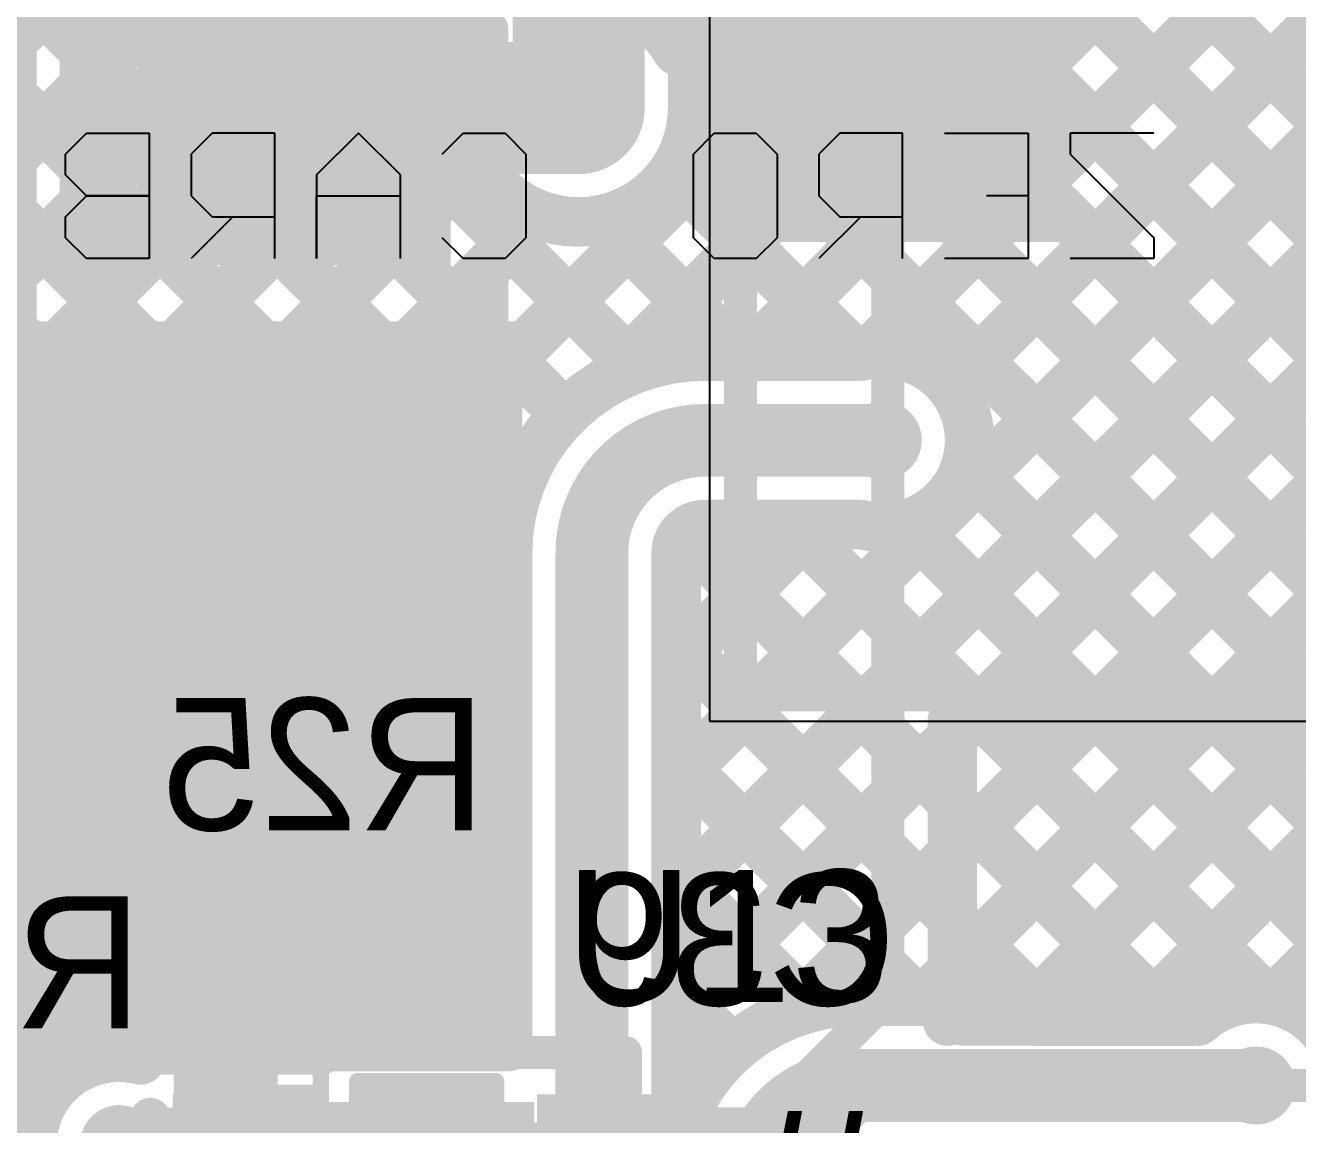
# Model space of a CAD drawing. Header units: millimetres. Extents: x 4.35 to 7.26, y 1.61 to 5.34.
# Drawn here: x 5.4746 to 5.8595, y 2.7739 to 3.1066 of the extents above; entities that cross this region are included whole.
import ezdxf

# ---------------------------------------------------------------- set-up
doc = ezdxf.new("R2010")
doc.units = ezdxf.units.MM
doc.header["$MEASUREMENT"] = 0
for name, color, linetype in [('BottomLayer', 5, 'Continuous'), ('BottomOverlay', 54, 'Continuous'), ('BottomPaste', 16, 'Continuous'), ('BottomSolder', 6, 'Continuous'), ('MultiLayer', 9, 'Continuous'), ('TopLayer', 1, 'Continuous'), ('TopOverlay', 2, 'Continuous'), ('TopPaste', 8, 'Continuous'), ('TopSolder', 216, 'Continuous'), ('ViaHoleLayer', 16, 'Continuous')]:
    doc.layers.add(name, color=color, linetype=linetype)

# ---------------------------------------------------------------- blocks, each defined once
blk = doc.blocks.new('DO_214AC_1')
at = {"layer": 'TopLayer'}
for points in [[(-0.04508, -0.04331), (-0.04508, 0.04331), (-0.13209, -0.04331), (-0.13209, 0.04331)], [(0.13209, -0.04331), (0.13209, 0.04331), (0.04508, -0.04331), (0.04508, 0.04331)]]:
    blk.add_solid(points, dxfattribs=at)
at = {"layer": 'TopOverlay', "const_width": 0.01}
for points in [[(-0.10307, 0.05976), (0.1126, 0.05976)], [(0.1126, 0.0589), (0.1126, 0.0485)], [(0.1126, -0.0485), (0.1126, -0.0589)], [(-0.10307, -0.05976), (0.1126, -0.05976)]]:
    blk.add_lwpolyline(points, dxfattribs=at)
at = {"layer": 'TopOverlay', "const_width": 0.005}
for points in [[(-0.10557, 0.05976, 1), (-0.10057, 0.05976, 1)], [(0.1101, 0.05976, 1), (0.1151, 0.05976, 1)], [(0.1101, 0.0589, 1), (0.1151, 0.0589, 1)], [(0.1101, 0.0485, 1), (0.1151, 0.0485, 1)], [(0.1101, -0.0485, 1), (0.1151, -0.0485, 1)], [(-0.10557, -0.05976, 1), (-0.10057, -0.05976, 1)], [(0.1101, -0.0589, 1), (0.1151, -0.0589, 1)], [(0.1101, -0.05976, 1), (0.1151, -0.05976, 1)]]:
    blk.add_lwpolyline(points, format="xyb", close=True, dxfattribs=at)
at = {"layer": 'TopOverlay'}
for points in [[(-0.17669, -0.06496), (-0.13512, -0.06496), (-0.17669, 0.06496), (-0.13512, 0.06496)], [(-0.13598, 0.04591), (-0.09354, 0.04591), (-0.13598, 0.06496), (-0.09354, 0.06496)], [(-0.13598, -0.06496), (-0.09354, -0.06496), (-0.13598, -0.04591), (-0.09354, -0.04591)]]:
    blk.add_solid(points, dxfattribs=at)
at = {"layer": 'TopPaste'}
for points in [[(-0.04508, -0.04331), (-0.04508, 0.04331), (-0.13209, -0.04331), (-0.13209, 0.04331)], [(0.13209, -0.04331), (0.13209, 0.04331), (0.04508, -0.04331), (0.04508, 0.04331)]]:
    blk.add_solid(points, dxfattribs=at)
at = {"layer": 'TopSolder'}
for points in [[(-0.04108, -0.04731), (-0.04108, 0.04731), (-0.13609, -0.04731), (-0.13609, 0.04731)], [(0.13609, -0.04731), (0.13609, 0.04731), (0.04108, -0.04731), (0.04108, 0.04731)]]:
    blk.add_solid(points, dxfattribs=at)
blk = doc.blocks.new('RES_0603_B_11')
at = {"layer": 'BottomLayer'}
for points in [[(-0.015, -0.0175), (-0.015, 0.0175), (-0.045, -0.0175), (-0.045, 0.0175)], [(0.045, -0.0175), (0.045, 0.0175), (0.015, -0.0175), (0.015, 0.0175)]]:
    blk.add_solid(points, dxfattribs=at)
at = {"layer": 'BottomOverlay', "const_width": 0.005}
for points in [[(0.049, 0.021), (-0.049, 0.021)], [(-0.049, -0.021), (-0.049, 0.021)], [(0.049, -0.021), (0.049, 0.021)], [(0.049, -0.021), (-0.049, -0.021)]]:
    blk.add_lwpolyline(points, dxfattribs=at)
at = {"layer": 'BottomOverlay', "const_width": 0.0025}
for points in [[(-0.05025, 0.021, 1), (-0.04775, 0.021, 1)], [(-0.05025, 0.021, 1), (-0.04775, 0.021, 1)], [(0.04775, 0.021, 1), (0.05025, 0.021, 1)], [(0.04775, 0.021, 1), (0.05025, 0.021, 1)], [(-0.05025, -0.021, 1), (-0.04775, -0.021, 1)], [(-0.05025, -0.021, 1), (-0.04775, -0.021, 1)], [(0.04775, -0.021, 1), (0.05025, -0.021, 1)], [(0.04775, -0.021, 1), (0.05025, -0.021, 1)]]:
    blk.add_lwpolyline(points, format="xyb", close=True, dxfattribs=at)
at = {"layer": 'BottomPaste'}
for points in [[(-0.015, -0.0175), (-0.015, 0.0175), (-0.045, -0.0175), (-0.045, 0.0175)], [(0.045, -0.0175), (0.045, 0.0175), (0.015, -0.0175), (0.015, 0.0175)]]:
    blk.add_solid(points, dxfattribs=at)
at = {"layer": 'BottomSolder'}
for points in [[(-0.011, -0.0215), (-0.011, 0.0215), (-0.049, -0.0215), (-0.049, 0.0215)], [(0.049, -0.0215), (0.049, 0.0215), (0.011, -0.0215), (0.011, 0.0215)]]:
    blk.add_solid(points, dxfattribs=at)
blk = doc.blocks.new('RES_0603_B_17')
at = {"layer": 'BottomLayer'}
for points in [[(-0.015, -0.0175), (-0.015, 0.0175), (-0.045, -0.0175), (-0.045, 0.0175)], [(0.045, -0.0175), (0.045, 0.0175), (0.015, -0.0175), (0.015, 0.0175)]]:
    blk.add_solid(points, dxfattribs=at)
at = {"layer": 'BottomOverlay', "const_width": 0.005}
for points in [[(-0.049, 0.021), (0.049, 0.021)], [(-0.049, 0.021), (-0.049, -0.021)], [(0.049, 0.021), (0.049, -0.021)], [(-0.049, -0.021), (0.049, -0.021)]]:
    blk.add_lwpolyline(points, dxfattribs=at)
at = {"layer": 'BottomOverlay', "const_width": 0.0025}
for points in [[(-0.05025, 0.021, 1), (-0.04775, 0.021, 1)], [(-0.05025, 0.021, 1), (-0.04775, 0.021, 1)], [(0.04775, 0.021, 1), (0.05025, 0.021, 1)], [(0.04775, 0.021, 1), (0.05025, 0.021, 1)], [(-0.05025, -0.021, 1), (-0.04775, -0.021, 1)], [(-0.05025, -0.021, 1), (-0.04775, -0.021, 1)], [(0.04775, -0.021, 1), (0.05025, -0.021, 1)], [(0.04775, -0.021, 1), (0.05025, -0.021, 1)]]:
    blk.add_lwpolyline(points, format="xyb", close=True, dxfattribs=at)
at = {"layer": 'BottomPaste'}
for points in [[(-0.015, -0.0175), (-0.015, 0.0175), (-0.045, -0.0175), (-0.045, 0.0175)], [(0.045, -0.0175), (0.045, 0.0175), (0.015, -0.0175), (0.015, 0.0175)]]:
    blk.add_solid(points, dxfattribs=at)
at = {"layer": 'BottomSolder'}
for points in [[(-0.011, -0.0215), (-0.011, 0.0215), (-0.049, -0.0215), (-0.049, 0.0215)], [(0.049, -0.0215), (0.049, 0.0215), (0.011, -0.0215), (0.011, 0.0215)]]:
    blk.add_solid(points, dxfattribs=at)
blk = doc.blocks.new('LT3652EDD_PBF_47')
at = {"layer": 'TopLayer'}
for points in [[(-0.0689, 0.04921), (-0.0689, 0.03937), (-0.04134, 0.04921), (-0.04134, 0.03937)], [(-0.03248, 0.04685), (-0.03248, -0.04685), (0.03248, 0.04685), (0.03248, -0.04685)], [(0.04134, 0.04921), (0.04134, 0.03937), (0.0689, 0.04921), (0.0689, 0.03937)], [(-0.0689, 0.0315), (-0.0689, 0.02165), (-0.04134, 0.0315), (-0.04134, 0.02165)], [(0.04134, 0.0315), (0.04134, 0.02165), (0.0689, 0.0315), (0.0689, 0.02165)], [(-0.0689, 0.01378), (-0.0689, 0.00394), (-0.04134, 0.01378), (-0.04134, 0.00394)], [(0.04134, 0.01378), (0.04134, 0.00394), (0.0689, 0.01378), (0.0689, 0.00394)], [(-0.0689, -0.00394), (-0.0689, -0.01378), (-0.04134, -0.00394), (-0.04134, -0.01378)], [(0.04134, -0.00394), (0.04134, -0.01378), (0.0689, -0.00394), (0.0689, -0.01378)], [(-0.0689, -0.02165), (-0.0689, -0.0315), (-0.04134, -0.02165), (-0.04134, -0.0315)], [(0.04134, -0.02165), (0.04134, -0.0315), (0.0689, -0.02165), (0.0689, -0.0315)], [(-0.0689, -0.03937), (-0.0689, -0.04921), (-0.04134, -0.03937), (-0.04134, -0.04921)], [(0.04134, -0.03937), (0.04134, -0.04921), (0.0689, -0.03937), (0.0689, -0.04921)]]:
    blk.add_solid(points, dxfattribs=at)
at = {"layer": 'TopOverlay', "const_width": 0.01}
for points in [[(-0.06409, 0.06583), (0.06409, 0.06583)], [(-0.06409, 0.05457), (-0.06409, 0.06583)], [(0.06409, 0.05457), (0.06409, 0.06583)], [(-0.06409, -0.06583), (-0.06409, -0.05457)], [(0.06409, -0.06583), (0.06409, -0.05457)], [(-0.06409, -0.06583), (0.06409, -0.06583)]]:
    blk.add_lwpolyline(points, dxfattribs=at)
at = {"layer": 'TopOverlay'}
for points, const_width in [([(-0.06659, 0.06583, 1), (-0.06159, 0.06583, 1)], 0.005), ([(-0.06659, 0.06583, 1), (-0.06159, 0.06583, 1)], 0.005), ([(0.06159, 0.06583, 1), (0.06659, 0.06583, 1)], 0.005), ([(0.06159, 0.06583, 1), (0.06659, 0.06583, 1)], 0.005), ([(-0.06659, 0.05457, 1), (-0.06159, 0.05457, 1)], 0.005), ([(0.06159, 0.05457, 1), (0.06659, 0.05457, 1)], 0.005), ([(-0.07846, 0.04591, 1), (-0.08091, 0.04591, 1)], 0.01), ([(-0.08341, 0.04591, 1), (-0.07841, 0.04591, 1)], 0.005), ([(-0.08096, 0.04591, 1), (-0.07596, 0.04591, 1)], 0.005), ([(-0.06659, -0.05457, 1), (-0.06159, -0.05457, 1)], 0.005), ([(0.06159, -0.05457, 1), (0.06659, -0.05457, 1)], 0.005), ([(-0.06659, -0.06583, 1), (-0.06159, -0.06583, 1)], 0.005), ([(-0.06659, -0.06583, 1), (-0.06159, -0.06583, 1)], 0.005), ([(0.06159, -0.06583, 1), (0.06659, -0.06583, 1)], 0.005), ([(0.06159, -0.06583, 1), (0.06659, -0.06583, 1)], 0.005)]:
    blk.add_lwpolyline(points, format="xyb", close=True, dxfattribs=dict(at, const_width=const_width))
at = {"layer": 'TopPaste'}
for points in [[(-0.0689, 0.04921), (-0.0689, 0.03937), (-0.04134, 0.04921), (-0.04134, 0.03937)], [(-0.03248, 0.04685), (-0.03248, -0.04685), (0.03248, 0.04685), (0.03248, -0.04685)], [(0.04134, 0.04921), (0.04134, 0.03937), (0.0689, 0.04921), (0.0689, 0.03937)], [(-0.0689, 0.0315), (-0.0689, 0.02165), (-0.04134, 0.0315), (-0.04134, 0.02165)], [(0.04134, 0.0315), (0.04134, 0.02165), (0.0689, 0.0315), (0.0689, 0.02165)], [(-0.0689, 0.01378), (-0.0689, 0.00394), (-0.04134, 0.01378), (-0.04134, 0.00394)], [(0.04134, 0.01378), (0.04134, 0.00394), (0.0689, 0.01378), (0.0689, 0.00394)], [(-0.0689, -0.00394), (-0.0689, -0.01378), (-0.04134, -0.00394), (-0.04134, -0.01378)], [(0.04134, -0.00394), (0.04134, -0.01378), (0.0689, -0.00394), (0.0689, -0.01378)], [(-0.0689, -0.02165), (-0.0689, -0.0315), (-0.04134, -0.02165), (-0.04134, -0.0315)], [(0.04134, -0.02165), (0.04134, -0.0315), (0.0689, -0.02165), (0.0689, -0.0315)], [(-0.0689, -0.03937), (-0.0689, -0.04921), (-0.04134, -0.03937), (-0.04134, -0.04921)], [(0.04134, -0.03937), (0.04134, -0.04921), (0.0689, -0.03937), (0.0689, -0.04921)]]:
    blk.add_solid(points, dxfattribs=at)
at = {"layer": 'TopSolder'}
for points in [[(-0.0729, 0.05321), (-0.0729, 0.03537), (-0.03734, 0.05321), (-0.03734, 0.03537)], [(-0.03648, 0.05085), (-0.03648, -0.05085), (0.03648, 0.05085), (0.03648, -0.05085)], [(0.03734, 0.05321), (0.03734, 0.03537), (0.0729, 0.05321), (0.0729, 0.03537)], [(-0.0729, 0.0355), (-0.0729, 0.01765), (-0.03734, 0.0355), (-0.03734, 0.01765)], [(0.03734, 0.0355), (0.03734, 0.01765), (0.0729, 0.0355), (0.0729, 0.01765)], [(-0.0729, 0.01778), (-0.0729, -0.00006), (-0.03734, 0.01778), (-0.03734, -0.00006)], [(0.03734, 0.01778), (0.03734, -0.00006), (0.0729, 0.01778), (0.0729, -0.00006)], [(-0.0729, 0.00006), (-0.0729, -0.01778), (-0.03734, 0.00006), (-0.03734, -0.01778)], [(0.03734, 0.00006), (0.03734, -0.01778), (0.0729, 0.00006), (0.0729, -0.01778)], [(-0.0729, -0.01765), (-0.0729, -0.0355), (-0.03734, -0.01765), (-0.03734, -0.0355)], [(0.03734, -0.01765), (0.03734, -0.0355), (0.0729, -0.01765), (0.0729, -0.0355)], [(-0.0729, -0.03537), (-0.0729, -0.05321), (-0.03734, -0.03537), (-0.03734, -0.05321)], [(0.03734, -0.03537), (0.03734, -0.05321), (0.0729, -0.03537), (0.0729, -0.05321)]]:
    blk.add_solid(points, dxfattribs=at)
blk = doc.blocks.new('CAP_0603_B_72')
at = {"layer": 'BottomLayer'}
for points in [[(-0.015, -0.0175), (-0.015, 0.0175), (-0.045, -0.0175), (-0.045, 0.0175)], [(0.045, -0.0175), (0.045, 0.0175), (0.015, -0.0175), (0.015, 0.0175)]]:
    blk.add_solid(points, dxfattribs=at)
at = {"layer": 'BottomOverlay', "const_width": 0.005}
for points in [[(-0.049, 0.021), (-0.018, 0.021)], [(-0.049, 0.021), (-0.049, -0.021)], [(0.018, 0.021), (0.049, 0.021)], [(0.049, 0.021), (0.049, -0.021)], [(-0.049, -0.021), (-0.018, -0.021)], [(0.018, -0.021), (0.049, -0.021)]]:
    blk.add_lwpolyline(points, dxfattribs=at)
at = {"layer": 'BottomOverlay', "const_width": 0.0025}
for points in [[(-0.05025, 0.021, 1), (-0.04775, 0.021, 1)], [(-0.05025, 0.021, 1), (-0.04775, 0.021, 1)], [(-0.01925, 0.021, 1), (-0.01675, 0.021, 1)], [(0.01675, 0.021, 1), (0.01925, 0.021, 1)], [(0.04775, 0.021, 1), (0.05025, 0.021, 1)], [(0.04775, 0.021, 1), (0.05025, 0.021, 1)], [(-0.05025, -0.021, 1), (-0.04775, -0.021, 1)], [(-0.05025, -0.021, 1), (-0.04775, -0.021, 1)], [(-0.01925, -0.021, 1), (-0.01675, -0.021, 1)], [(0.01675, -0.021, 1), (0.01925, -0.021, 1)], [(0.04775, -0.021, 1), (0.05025, -0.021, 1)], [(0.04775, -0.021, 1), (0.05025, -0.021, 1)]]:
    blk.add_lwpolyline(points, format="xyb", close=True, dxfattribs=at)
at = {"layer": 'BottomPaste'}
for points in [[(-0.015, -0.0175), (-0.015, 0.0175), (-0.045, -0.0175), (-0.045, 0.0175)], [(0.045, -0.0175), (0.045, 0.0175), (0.015, -0.0175), (0.015, 0.0175)]]:
    blk.add_solid(points, dxfattribs=at)
at = {"layer": 'BottomSolder'}
for points in [[(-0.01264, -0.01986), (-0.01264, 0.01986), (-0.04736, -0.01986), (-0.04736, 0.01986)], [(0.04736, -0.01986), (0.04736, 0.01986), (0.01264, -0.01986), (0.01264, 0.01986)]]:
    blk.add_solid(points, dxfattribs=at)
blk = doc.blocks.new('SLF10145T_100M2R5_PF_107')
at = {"layer": 'TopLayer'}
blk.add_solid([(0.11024, -0.06299), (0.20866, -0.06299), (0.11024, 0.06299), (0.20866, 0.06299)], dxfattribs=at)
at = {"layer": 'TopOverlay', "const_width": 0.01}
for points in [[(0.204, 0.204), (-0.166, 0.204)], [(0.204, 0.204), (0.204, 0.072)]]:
    blk.add_lwpolyline(points, dxfattribs=at)
at = {"layer": 'TopOverlay', "const_width": 0.005}
for points in [[(0.2015, 0.204, 1), (0.2065, 0.204, 1)], [(0.2015, 0.204, 1), (0.2065, 0.204, 1)], [(0.2015, 0.072, 1), (0.2065, 0.072, 1)]]:
    blk.add_lwpolyline(points, format="xyb", close=True, dxfattribs=at)
at = {"layer": 'TopPaste'}
blk.add_solid([(0.11024, -0.06299), (0.20866, -0.06299), (0.11024, 0.06299), (0.20866, 0.06299)], dxfattribs=at)
at = {"layer": 'TopSolder'}
blk.add_solid([(0.10624, -0.06699), (0.21266, -0.06699), (0.10624, 0.06699), (0.21266, 0.06699)], dxfattribs=at)

msp = doc.modelspace()

# ---------------------------------------------------------------- linework, layer by layer
at = {"layer": 'BottomLayer'}
for points, const_width in [([(5.1542, 3.4725), (5.63782, 2.98888)], 0.015), ([(5.18956, 3.4725), (5.65931, 3.00274)], 0.015), ([(5.22491, 3.4725), (5.6075, 3.08991)], 0.015), ([(5.1295, 3.46184), (5.62409, 2.96725)], 0.015), ([(5.1295, 3.42649), (5.6205, 2.93549)], 0.015), ([(5.6715, 2.87843), (6.20257, 3.4095)], 0.015), ([(5.75481, 2.9971), (6.16722, 3.4095)], 0.015), ([(5.3628, 2.7465), (6.0168, 3.4005)], 0.015), ([(5.64993, 2.99828), (6.05215, 3.4005)], 0.015), ([(5.6765, 3.09556), (5.98144, 3.4005)], 0.015), ([(5.69351, 3.0065), (6.08751, 3.4005)], 0.015), ([(5.72924, 3.00688), (6.1245, 3.40214)], 0.015), ([(5.1295, 3.39113), (5.6205, 2.90013)], 0.015), ([(5.1295, 3.35578), (5.6205, 2.86478)], 0.015), ([(5.642, 3.08158), (5.642, 3.335)], 0.04), ([(5.6075, 3.08158), (5.6075, 3.335)], 0.015), ([(5.6765, 3.08158), (5.6765, 3.335)], 0.015), ([(5.1295, 3.32042), (5.6205, 2.82942)], 0.015), ([(5.6765, 3.30376), (5.9245, 3.05576)], 0.015), ([(5.1295, 3.28507), (5.55807, 2.8565)], 0.015), ([(5.6765, 3.2684), (5.9245, 3.0204)], 0.015), ([(5.1295, 3.24971), (5.52271, 2.8565)], 0.015), ([(5.1295, 2.76069), (5.6075, 3.23869)], 0.015), ([(5.6765, 3.23305), (5.9245, 2.98505)], 0.015), ([(5.1295, 3.21436), (5.49474, 2.84911)], 0.015), ([(5.1295, 2.72534), (5.6075, 3.20334)], 0.015), ([(5.6765, 3.19769), (5.9245, 2.94969)], 0.015), ([(5.6765, 3.19769), (5.9245, 2.94969)], 0.015), ([(5.1295, 3.179), (5.48272, 2.82579)], 0.015), ([(5.18176, 2.74225), (5.6075, 3.16798)], 0.015), ([(5.6765, 3.16233), (5.9245, 2.91433)], 0.015), ([(5.1295, 3.14365), (5.4855, 2.78765)], 0.015), ([(5.22137, 2.7465), (5.6075, 3.13263)], 0.015), ([(5.6765, 3.12698), (5.9245, 2.87898)], 0.015), ([(5.1295, 3.10829), (5.478, 2.75979)], 0.015), ([(5.25673, 2.7465), (5.6075, 3.09727)], 0.015), ([(5.6715, 2.84307), (5.9245, 3.09607)], 0.015), ([(5.6765, 3.09162), (5.9245, 2.84362)], 0.015), ([(5.29208, 2.7465), (5.61134, 3.06576)], 0.015), ([(5.67055, 3.06222), (5.72627, 3.0065)], 0.015), ([(5.6715, 2.80772), (5.9245, 3.06072)], 0.015), ([(5.32744, 2.7465), (5.63013, 3.04919)], 0.015), ([(5.6495, 3.04791), (5.69091, 3.0065)], 0.015), ([(5.70679, 2.80765), (5.9245, 3.02536)], 0.015), ([(5.70679, 2.80765), (5.9245, 3.02536)], 0.015), ([(5.68014, 3.0065), (5.72752, 3.0065)], 0.015), ([(5.74573, 2.81124), (5.9245, 2.99001)], 0.015), ([(5.68014, 2.981), (5.734, 2.981)], 0.022), ([(5.50459, 2.85294), (5.62872, 2.97706)], 0.015), ([(5.75923, 2.97354), (5.92439, 2.80838)], 0.015), ([(5.6715, 2.91378), (5.71322, 2.9555)], 0.015), ([(5.67194, 2.94958), (5.67742, 2.95506)], 0.015), ([(5.67388, 2.95282), (5.81546, 2.81124)], 0.015), ([(5.68014, 2.9555), (5.72752, 2.9555)], 0.015), ([(5.70656, 2.9555), (5.8502, 2.81186)], 0.015), ([(5.7416, 2.95581), (5.91173, 2.78568)], 0.015), ([(5.78109, 2.81124), (5.9245, 2.95465)], 0.015), ([(5.646, 2.753), (5.646, 2.94686)], 0.022), ([(5.6205, 2.7975), (5.6205, 2.94686)], 0.015), ([(5.6715, 2.7825), (5.6715, 2.94686)], 0.015), ([(5.54351, 2.8565), (5.6205, 2.93349)], 0.015), ([(5.6715, 2.91984), (5.78011, 2.81124)], 0.015), ([(5.81644, 2.81124), (5.9245, 2.9193)], 0.015), ([(5.575, 2.85264), (5.6205, 2.89814)], 0.015), ([(5.6715, 2.88449), (5.74475, 2.81124)], 0.015), ([(5.85211, 2.81155), (5.9245, 2.88394)], 0.015), ([(5.575, 2.81728), (5.6205, 2.86278)], 0.015), ([(5.511, 2.85323), (5.511, 2.8565)], 0.015), ([(5.511, 2.8565), (5.575, 2.8565)], 0.015), ([(5.575, 2.7975), (5.575, 2.8565)], 0.015), ([(5.6715, 2.84913), (5.71147, 2.80917)], 0.015), ([(5.575, 2.83957), (5.61707, 2.7975)], 0.015), ([(5.39815, 2.7465), (5.48306, 2.83141)], 0.015), ([(5.509, 2.827), (5.543, 2.827)], 0.022), ([(5.59057, 2.7975), (5.6205, 2.82743)], 0.015), ([(5.6715, 2.81378), (5.6886, 2.79668)], 0.015), ([(5.72674, 2.81124), (5.84052, 2.81124)], 0.015), ([(5.43751, 2.7505), (5.49307, 2.80606)], 0.015), ([(5.575, 2.80421), (5.58171, 2.7975)], 0.015), ([(5.50779, 2.80072), (5.511, 2.7975)], 0.015), ([(5.511, 2.7975), (5.511, 2.80076)], 0.015), ([(5.511, 2.7975), (5.564, 2.7975)], 0.015), ([(5.511, 2.7965), (5.564, 2.7965)], 0.015), ([(5.564, 2.7975), (5.575, 2.7975)], 0.015), ([(5.564, 2.7975), (5.575, 2.7975)], 0.015), ([(5.575, 2.7975), (5.6205, 2.7975)], 0.015), ([(5.72674, 2.78574), (5.847, 2.78574)], 0.022), ([(5.6715, 2.7825), (5.6771, 2.7825)], 0.015), ([(5.505, 2.768), (5.596, 2.768)], 0.022)]:
    msp.add_lwpolyline(points, dxfattribs=dict(at, const_width=const_width))
for points, const_width in [([(5.60375, 3.09727, 1), (5.61125, 3.09727, 1)], 0.0075), ([(5.67275, 3.09556, 1), (5.68025, 3.09556, 1)], 0.0075), ([(5.632, 3.08158, 1), (5.652, 3.08158, 1)], 0.02), ([(5.67275, 3.09162, 1), (5.68025, 3.09162, 1)], 0.0075), ([(5.60375, 3.08991, 1), (5.61125, 3.08991, 1)], 0.0075), ([(5.63609, 3.08158, 1), (5.64791, 3.08158, 1)], 0.01181), ([(5.60375, 3.08158, 1), (5.61125, 3.08158, 1)], 0.0075), ([(5.60375, 3.08158, 1), (5.61125, 3.08158, 1)], 0.0075), ([(5.67275, 3.08158, 1), (5.68025, 3.08158, 1)], 0.0075), ([(5.67275, 3.08158, 1), (5.68025, 3.08158, 1)], 0.0075), ([(5.60759, 3.06576, 1), (5.61509, 3.06576, 1)], 0.0075), ([(5.6668, 3.06222, 1), (5.6743, 3.06222, 1)], 0.0075), ([(5.62638, 3.04919, 1), (5.63388, 3.04919, 1)], 0.0075), ([(5.64575, 3.04791, 1), (5.65325, 3.04791, 1)], 0.0075), ([(5.67639, 3.0065, 1), (5.68389, 3.0065, 1)], 0.0075), ([(5.67639, 3.0065, 1), (5.68389, 3.0065, 1)], 0.0075), ([(5.68716, 3.0065, 1), (5.69466, 3.0065, 1)], 0.0075), ([(5.68976, 3.0065, 1), (5.69726, 3.0065, 1)], 0.0075), ([(5.72252, 3.0065, 1), (5.73002, 3.0065, 1)], 0.0075), ([(5.72377, 3.0065, 1), (5.73127, 3.0065, 1)], 0.0075), ([(5.72377, 3.0065, 1), (5.73127, 3.0065, 1)], 0.0075), ([(5.72549, 3.00688, 1), (5.73299, 3.00688, 1)], 0.0075), ([(5.65556, 3.00274, 1), (5.66306, 3.00274, 1)], 0.0075), ([(5.64618, 2.99828, 1), (5.65368, 2.99828, 1)], 0.0075), ([(5.75106, 2.9971, 1), (5.75856, 2.9971, 1)], 0.0075), ([(5.63407, 2.98888, 1), (5.64157, 2.98888, 1)], 0.0075), ([(5.67464, 2.981, 1), (5.68564, 2.981, 1)], 0.011), ([(5.67464, 2.981, 1), (5.68564, 2.981, 1)], 0.011), ([(5.72809, 2.981, 1), (5.73991, 2.981, 1)], 0.01181), ([(5.7285, 2.981, 1), (5.7395, 2.981, 1)], 0.011), ([(5.75656, 2.981, 1), (5.76406, 2.981, 1)], 0.0075), ([(5.75656, 2.981, 1), (5.76406, 2.981, 1)], 0.0075), ([(5.62497, 2.97706, 1), (5.63247, 2.97706, 1)], 0.0075), ([(5.75548, 2.97354, 1), (5.76298, 2.97354, 1)], 0.0075), ([(5.62034, 2.96725, 1), (5.62784, 2.96725, 1)], 0.0075), ([(5.67013, 2.95282, 1), (5.67763, 2.95282, 1)], 0.0075), ([(5.67367, 2.95506, 1), (5.68117, 2.95506, 1)], 0.0075), ([(5.67639, 2.9555, 1), (5.68389, 2.9555, 1)], 0.0075), ([(5.67639, 2.9555, 1), (5.68389, 2.9555, 1)], 0.0075), ([(5.70281, 2.9555, 1), (5.71031, 2.9555, 1)], 0.0075), ([(5.70947, 2.9555, 1), (5.71697, 2.9555, 1)], 0.0075), ([(5.72377, 2.9555, 1), (5.73127, 2.9555, 1)], 0.0075), ([(5.72377, 2.9555, 1), (5.73127, 2.9555, 1)], 0.0075), ([(5.73785, 2.95581, 1), (5.74535, 2.95581, 1)], 0.0075), ([(5.6405, 2.94686, 1), (5.6515, 2.94686, 1)], 0.011), ([(5.6405, 2.94686, 1), (5.6515, 2.94686, 1)], 0.011), ([(5.66819, 2.94958, 1), (5.67569, 2.94958, 1)], 0.0075), ([(5.61675, 2.94686, 1), (5.62425, 2.94686, 1)], 0.0075), ([(5.61675, 2.94686, 1), (5.62425, 2.94686, 1)], 0.0075), ([(5.66775, 2.94686, 1), (5.67525, 2.94686, 1)], 0.0075), ([(5.66775, 2.94686, 1), (5.67525, 2.94686, 1)], 0.0075), ([(5.61675, 2.93549, 1), (5.62425, 2.93549, 1)], 0.0075), ([(5.61675, 2.93349, 1), (5.62425, 2.93349, 1)], 0.0075), ([(5.66775, 2.91984, 1), (5.67525, 2.91984, 1)], 0.0075), ([(5.66775, 2.91378, 1), (5.67525, 2.91378, 1)], 0.0075), ([(5.61675, 2.90013, 1), (5.62425, 2.90013, 1)], 0.0075), ([(5.61675, 2.89814, 1), (5.62425, 2.89814, 1)], 0.0075), ([(5.66775, 2.88449, 1), (5.67525, 2.88449, 1)], 0.0075), ([(5.66775, 2.87843, 1), (5.67525, 2.87843, 1)], 0.0075), ([(5.61675, 2.86478, 1), (5.62425, 2.86478, 1)], 0.0075), ([(5.61675, 2.86278, 1), (5.62425, 2.86278, 1)], 0.0075), ([(5.50725, 2.8565, 1), (5.51475, 2.8565, 1)], 0.0075), ([(5.50725, 2.8565, 1), (5.51475, 2.8565, 1)], 0.0075), ([(5.51896, 2.8565, 1), (5.52646, 2.8565, 1)], 0.0075), ([(5.53976, 2.8565, 1), (5.54726, 2.8565, 1)], 0.0075), ([(5.55432, 2.8565, 1), (5.56182, 2.8565, 1)], 0.0075), ([(5.57125, 2.8565, 1), (5.57875, 2.8565, 1)], 0.0075), ([(5.57125, 2.8565, 1), (5.57875, 2.8565, 1)], 0.0075), ([(5.50084, 2.85294, 1), (5.50834, 2.85294, 1)], 0.0075), ([(5.50725, 2.85323, 1), (5.51475, 2.85323, 1)], 0.0075), ([(5.50725, 2.85323, 1), (5.51475, 2.85323, 1)], 0.0075), ([(5.50725, 2.85323, 1), (5.51475, 2.85323, 1)], 0.0075), ([(5.51173, 2.8525, 1), (5.51923, 2.8525, 1)], 0.0075), ([(5.57125, 2.85264, 1), (5.57875, 2.85264, 1)], 0.0075), ([(5.49099, 2.84911, 1), (5.49849, 2.84911, 1)], 0.0075), ([(5.66775, 2.84913, 1), (5.67525, 2.84913, 1)], 0.0075), ([(5.66775, 2.84307, 1), (5.67525, 2.84307, 1)], 0.0075), ([(5.57125, 2.83957, 1), (5.57875, 2.83957, 1)], 0.0075), ([(5.47931, 2.83141, 1), (5.48681, 2.83141, 1)], 0.0075), ([(5.50309, 2.827, 1), (5.51491, 2.827, 1)], 0.01181), ([(5.5035, 2.827, 1), (5.5145, 2.827, 1)], 0.011), ([(5.5375, 2.827, 1), (5.5485, 2.827, 1)], 0.011), ([(5.61675, 2.82942, 1), (5.62425, 2.82942, 1)], 0.0075), ([(5.47897, 2.82579, 1), (5.48647, 2.82579, 1)], 0.0075), ([(5.61675, 2.82743, 1), (5.62425, 2.82743, 1)], 0.0075), ([(5.57125, 2.81728, 1), (5.57875, 2.81728, 1)], 0.0075), ([(5.66775, 2.81378, 1), (5.67525, 2.81378, 1)], 0.0075), ([(5.72299, 2.81124, 1), (5.73049, 2.81124, 1)], 0.0075), ([(5.72299, 2.81124, 1), (5.73049, 2.81124, 1)], 0.0075), ([(5.741, 2.81124, 1), (5.7485, 2.81124, 1)], 0.0075), ([(5.74198, 2.81124, 1), (5.74948, 2.81124, 1)], 0.0075), ([(5.77636, 2.81124, 1), (5.78386, 2.81124, 1)], 0.0075), ([(5.77734, 2.81124, 1), (5.78484, 2.81124, 1)], 0.0075), ([(5.81171, 2.81124, 1), (5.81921, 2.81124, 1)], 0.0075), ([(5.81269, 2.81124, 1), (5.82019, 2.81124, 1)], 0.0075), ([(5.83677, 2.81124, 1), (5.84427, 2.81124, 1)], 0.0075), ([(5.83677, 2.81124, 1), (5.84427, 2.81124, 1)], 0.0075), ([(5.84645, 2.81186, 1), (5.85395, 2.81186, 1)], 0.0075), ([(5.84836, 2.81155, 1), (5.85586, 2.81155, 1)], 0.0075), ([(5.48932, 2.80606, 1), (5.49682, 2.80606, 1)], 0.0075), ([(5.66775, 2.80772, 1), (5.67525, 2.80772, 1)], 0.0075), ([(5.70304, 2.80765, 1), (5.71054, 2.80765, 1)], 0.0075), ([(5.70304, 2.80765, 1), (5.71054, 2.80765, 1)], 0.0075), ([(5.70772, 2.80917, 1), (5.71522, 2.80917, 1)], 0.0075), ([(5.57125, 2.80421, 1), (5.57875, 2.80421, 1)], 0.0075), ([(5.50404, 2.80072, 1), (5.51154, 2.80072, 1)], 0.0075), ([(5.50725, 2.80076, 1), (5.51475, 2.80076, 1)], 0.0075), ([(5.50725, 2.80076, 1), (5.51475, 2.80076, 1)], 0.0075), ([(5.50725, 2.80076, 1), (5.51475, 2.80076, 1)], 0.0075), ([(5.51173, 2.8015, 1), (5.51923, 2.8015, 1)], 0.0075), ([(5.50725, 2.7975, 1), (5.51475, 2.7975, 1)], 0.0075), ([(5.50725, 2.7975, 1), (5.51475, 2.7975, 1)], 0.0075), ([(5.50725, 2.7975, 1), (5.51475, 2.7975, 1)], 0.0075), ([(5.50725, 2.7965, 1), (5.51475, 2.7965, 1)], 0.0075), ([(5.56025, 2.7975, 1), (5.56775, 2.7975, 1)], 0.0075), ([(5.56025, 2.7975, 1), (5.56775, 2.7975, 1)], 0.0075), ([(5.56025, 2.7975, 1), (5.56775, 2.7975, 1)], 0.0075), ([(5.56025, 2.7965, 1), (5.56775, 2.7965, 1)], 0.0075), ([(5.57125, 2.7975, 1), (5.57875, 2.7975, 1)], 0.0075), ([(5.57125, 2.7975, 1), (5.57875, 2.7975, 1)], 0.0075), ([(5.57125, 2.7975, 1), (5.57875, 2.7975, 1)], 0.0075), ([(5.57125, 2.7975, 1), (5.57875, 2.7975, 1)], 0.0075), ([(5.57796, 2.7975, 1), (5.58546, 2.7975, 1)], 0.0075), ([(5.58682, 2.7975, 1), (5.59432, 2.7975, 1)], 0.0075), ([(5.61332, 2.7975, 1), (5.62082, 2.7975, 1)], 0.0075), ([(5.61675, 2.7975, 1), (5.62425, 2.7975, 1)], 0.0075), ([(5.61675, 2.7975, 1), (5.62425, 2.7975, 1)], 0.0075), ([(5.68485, 2.79668, 1), (5.69235, 2.79668, 1)], 0.0075), ([(5.50573, 2.7935, 1), (5.51323, 2.7935, 1)], 0.0075), ([(5.48175, 2.78765, 1), (5.48925, 2.78765, 1)], 0.0075), ([(5.72124, 2.78574, 1), (5.73224, 2.78574, 1)], 0.011), ([(5.72124, 2.78574, 1), (5.73224, 2.78574, 1)], 0.011), ([(5.84109, 2.78574, 1), (5.85291, 2.78574, 1)], 0.01181), ([(5.8415, 2.78574, 1), (5.8525, 2.78574, 1)], 0.011), ([(5.66775, 2.7825, 1), (5.67525, 2.7825, 1)], 0.0075), ([(5.66775, 2.7825, 1), (5.67525, 2.7825, 1)], 0.0075), ([(5.67335, 2.7825, 1), (5.68085, 2.7825, 1)], 0.0075), ([(5.67335, 2.7825, 1), (5.68085, 2.7825, 1)], 0.0075), ([(5.49709, 2.768, 1), (5.50891, 2.768, 1)], 0.01181), ([(5.4995, 2.768, 1), (5.5105, 2.768, 1)], 0.011), ([(5.5905, 2.768, 1), (5.6015, 2.768, 1)], 0.011)]:
    msp.add_lwpolyline(points, format="xyb", close=True, dxfattribs=dict(at, const_width=const_width))
for points, const_width in [([(5.6765, 3.08158, -1), (5.6075, 3.08158)], 0.015), ([(5.6205, 2.94686, -0.414214), (5.68014, 3.0065)], 0.015), ([(5.72752, 3.0065, -0.489152), (5.76031, 2.981)], 0.015), ([(5.646, 2.94686, -0.414214), (5.68014, 2.981)], 0.022), ([(5.76031, 2.981, -0.489152), (5.72752, 2.9555)], 0.015), ([(5.6715, 2.94686, -0.414214), (5.68014, 2.9555)], 0.015), ([(5.511, 2.80076, -1.079136), (5.511, 2.85323)], 0.015), ([(5.511, 2.85323, -0.043238), (5.51548, 2.8525)], 0.015), ([(5.6771, 2.7825, -0.268596), (5.72674, 2.81124)], 0.015), ([(5.84052, 2.81124, -0.489152), (5.87331, 2.78574)], 0.015), ([(5.51548, 2.8015, -0.043238), (5.511, 2.80076)], 0.015), ([(5.50948, 2.7425, -1.286007), (5.50948, 2.7935)], 0.015), ([(5.695, 2.754, -0.414214), (5.72674, 2.78574)], 0.022)]:
    msp.add_lwpolyline(points, format="xyb", dxfattribs=dict(at, const_width=const_width))
at = {"layer": 'BottomOverlay'}
for p, q in [((5.48677, 3.06766), (5.4931, 3.07399)), ((5.4931, 3.07399), (5.5121, 3.07399)), ((5.5121, 3.07399), (5.5121, 3.036)), ((5.53109, 3.07399), (5.52476, 3.06766)), ((5.55009, 3.07399), (5.53109, 3.07399)), ((5.55009, 3.036), (5.55009, 3.07399)), ((5.57541, 3.07399), (5.56275, 3.06132)), ((5.58807, 3.06132), (5.57541, 3.07399)), ((5.60074, 3.06766), (5.60707, 3.07399)), ((5.60707, 3.07399), (5.61973, 3.07399)), ((5.61973, 3.07399), (5.62606, 3.06766)), ((5.67671, 3.06766), (5.68304, 3.07399)), ((5.68304, 3.07399), (5.69571, 3.07399)), ((5.69571, 3.07399), (5.70204, 3.06766)), ((5.72103, 3.07399), (5.7147, 3.06766)), ((5.74002, 3.07399), (5.72103, 3.07399)), ((5.74002, 3.036), (5.74002, 3.07399)), ((5.75269, 3.07399), (5.77801, 3.07399)), ((5.77801, 3.07399), (5.77801, 3.036)), ((5.816, 3.07399), (5.79068, 3.07399)), ((5.79068, 3.07399), (5.79068, 3.06766)), ((5.48677, 3.06132), (5.48677, 3.06766)), ((5.52476, 3.06766), (5.52476, 3.05499)), ((5.62606, 3.06766), (5.62606, 3.04233)), ((5.67671, 3.04233), (5.67671, 3.06766)), ((5.70204, 3.06766), (5.70204, 3.04233)), ((5.7147, 3.06766), (5.7147, 3.05499)), ((5.79068, 3.06766), (5.816, 3.04233)), ((5.4931, 3.05499), (5.48677, 3.06132)), ((5.56275, 3.06132), (5.56275, 3.036)), ((5.58807, 3.036), (5.58807, 3.06132)), ((5.48677, 3.04866), (5.4931, 3.05499)), ((5.4931, 3.05499), (5.5121, 3.05499)), ((5.5121, 3.05499), (5.4931, 3.05499)), ((5.52476, 3.05499), (5.53109, 3.04866)), ((5.56275, 3.036), (5.56275, 3.05499)), ((5.56275, 3.05499), (5.58807, 3.05499)), ((5.7147, 3.05499), (5.72103, 3.04866)), ((5.77801, 3.05499), (5.76535, 3.05499)), ((5.48677, 3.04233), (5.48677, 3.04866)), ((5.53742, 3.04866), (5.52476, 3.036)), ((5.53109, 3.04866), (5.55009, 3.04866)), ((5.72736, 3.04866), (5.7147, 3.036)), ((5.72103, 3.04866), (5.74002, 3.04866)), ((5.4931, 3.036), (5.48677, 3.04233)), ((5.60707, 3.036), (5.60074, 3.04233)), ((5.62606, 3.04233), (5.61973, 3.036)), ((5.68304, 3.036), (5.67671, 3.04233)), ((5.70204, 3.04233), (5.69571, 3.036)), ((5.816, 3.04233), (5.816, 3.036)), ((5.5121, 3.036), (5.4931, 3.036)), ((5.61973, 3.036), (5.60707, 3.036)), ((5.69571, 3.036), (5.68304, 3.036)), ((5.77801, 3.036), (5.75269, 3.036)), ((5.816, 3.036), (5.79068, 3.036))]:
    msp.add_line(p, q, dxfattribs=at)
at = {"layer": 'BottomOverlay', "const_width": 0.01}
for points in [[(5.594, 2.798), (5.594, 2.844)], [(5.645, 2.781), (5.645, 2.795)]]:
    msp.add_lwpolyline(points, dxfattribs=at)
at = {"layer": 'BottomOverlay', "const_width": 0.005}
for points in [[(5.5915, 2.844, 1), (5.5965, 2.844, 1)], [(5.5915, 2.798, 1), (5.5965, 2.798, 1)], [(5.6425, 2.795, 1), (5.6475, 2.795, 1)], [(5.6425, 2.781, 1), (5.6475, 2.781, 1)]]:
    msp.add_lwpolyline(points, format="xyb", close=True, dxfattribs=at)
at = {"layer": 'MultiLayer', "const_width": 0.01181}
for points in [[(5.63609, 3.08158, 1), (5.64791, 3.08158, 1)], [(5.72809, 2.981, 1), (5.73991, 2.981, 1)], [(5.50309, 2.827, 1), (5.51491, 2.827, 1)], [(5.84109, 2.78574, 1), (5.85291, 2.78574, 1)], [(5.49709, 2.768, 1), (5.50891, 2.768, 1)]]:
    msp.add_lwpolyline(points, format="xyb", close=True, dxfattribs=at)
at = {"layer": 'TopLayer'}
for p, q in [((5.68161, 3.31839), (5.68161, 2.896)), ((5.68161, 2.896), (6.13766, 2.896))]:
    msp.add_line(p, q, dxfattribs=at)
for points, const_width in [([(5.23373, 3.53439), (5.65431, 3.11381)], 0.015), ([(5.73555, 3.108), (5.73555, 3.39997)], 0.022), ([(5.67184, 3.0989), (5.67184, 3.18549)], 0.015), ([(5.4925, 3.0315), (5.4925, 3.1425)], 0.015), ([(5.49819, 3.0315), (5.49819, 3.13959)], 0.015), ([(5.65782, 3.11224), (5.67184, 3.12625)], 0.015), ([(5.73555, 2.81255), (5.73555, 3.108)], 0.01), ([(5.4925, 3.09884), (5.49819, 3.09315)], 0.015), ([(5.4925, 3.08834), (5.49819, 3.09403)], 0.015), ([(5.556, 3.08158), (5.642, 3.08158)], 0.04), ([(5.4925, 3.06349), (5.49819, 3.0578)], 0.015), ([(5.4925, 3.05298), (5.49819, 3.05867)], 0.015), ([(5.4925, 3.0315), (5.49819, 3.0315)], 0.015), ([(5.75505, 2.896), (5.9905, 2.896)], 0.015), ([(5.75505, 2.85591), (5.79514, 2.896)], 0.015), ([(5.75505, 2.85591), (5.79514, 2.896)], 0.015), ([(5.75505, 2.89127), (5.75978, 2.896)], 0.015), ([(5.75505, 2.82056), (5.83049, 2.896)], 0.015), ([(5.75505, 2.81255), (5.75505, 2.896)], 0.015), ([(5.76606, 2.896), (5.8502, 2.81186)], 0.015), ([(5.77516, 2.80531), (5.86585, 2.896)], 0.015), ([(5.80141, 2.896), (5.87404, 2.82338)], 0.015), ([(5.81044, 2.80524), (5.9012, 2.896)], 0.015), ([(5.83677, 2.896), (5.88331, 2.84945)], 0.015), ([(5.75505, 2.87165), (5.82146, 2.80524)], 0.015), ([(5.75505, 2.83629), (5.78611, 2.80524)], 0.015), ([(5.85211, 2.81155), (5.87404, 2.83348)], 0.015), ([(5.69715, 2.77415), (5.73555, 2.81255)], 0.01), ([(5.75814, 2.80531), (5.77786, 2.80531)], 0.015), ([(5.77952, 2.80524), (5.82934, 2.80524)], 0.015), ([(5.86466, 2.80524), (5.87404, 2.80524)], 0.015), ([(5.70348, 2.75643), (5.73278, 2.78574)], 0.01), ([(5.73278, 2.78574), (5.75807, 2.78574)], 0.01), ([(5.75807, 2.78574), (5.75814, 2.78581)], 0.01), ([(5.75814, 2.78581), (5.77786, 2.78581)], 0.01), ([(5.77786, 2.78581), (5.77793, 2.78574)], 0.01), ([(5.77793, 2.78574), (5.847, 2.78574)], 0.01), ([(5.847, 2.78574), (5.922, 2.78574)], 0.01), ([(5.64724, 2.77415), (5.69715, 2.77415)], 0.01)]:
    msp.add_lwpolyline(points, dxfattribs=dict(at, const_width=const_width))
at = {"layer": 'TopLayer', "const_width": 0.015}
for points in [[(5.642, 3.11608, -0.26734), (5.67184, 3.0989)], [(5.75505, 2.81255, -0.096377), (5.75363, 2.80524)], [(5.75505, 2.81255, -0.096377), (5.75363, 2.80524)], [(5.82934, 2.80524, -0.385585), (5.86466, 2.80524)]]:
    msp.add_lwpolyline(points, format="xyb", dxfattribs=at)
at = {"layer": 'TopLayer'}
for points, const_width in [([(5.65056, 3.11381, 1), (5.65806, 3.11381, 1)], 0.0075), ([(5.65407, 3.11224, 1), (5.66157, 3.11224, 1)], 0.0075), ([(5.73005, 3.108, 1), (5.74105, 3.108, 1)], 0.011), ([(5.73305, 3.108, 1), (5.73805, 3.108, 1)], 0.005), ([(5.48875, 3.09884, 1), (5.49625, 3.09884, 1)], 0.0075), ([(5.66809, 3.0989, 1), (5.67559, 3.0989, 1)], 0.0075), ([(5.66809, 3.0989, 1), (5.67559, 3.0989, 1)], 0.0075), ([(5.49444, 3.09403, 1), (5.50194, 3.09403, 1)], 0.0075), ([(5.49444, 3.09315, 1), (5.50194, 3.09315, 1)], 0.0075), ([(5.546, 3.08158, 1), (5.566, 3.08158, 1)], 0.02), ([(5.632, 3.08158, 1), (5.652, 3.08158, 1)], 0.02), ([(5.48875, 3.08834, 1), (5.49625, 3.08834, 1)], 0.0075), ([(5.63609, 3.08158, 1), (5.64791, 3.08158, 1)], 0.01181), ([(5.48875, 3.06349, 1), (5.49625, 3.06349, 1)], 0.0075), ([(5.49444, 3.05867, 1), (5.50194, 3.05867, 1)], 0.0075), ([(5.49444, 3.0578, 1), (5.50194, 3.0578, 1)], 0.0075), ([(5.48875, 3.05298, 1), (5.49625, 3.05298, 1)], 0.0075), ([(5.48875, 3.0315, 1), (5.49625, 3.0315, 1)], 0.0075), ([(5.48875, 3.0315, 1), (5.49625, 3.0315, 1)], 0.0075), ([(5.49444, 3.0315, 1), (5.50194, 3.0315, 1)], 0.0075), ([(5.49444, 3.0315, 1), (5.50194, 3.0315, 1)], 0.0075), ([(5.72809, 2.981, 1), (5.73991, 2.981, 1)], 0.01181), ([(5.7513, 2.896, 1), (5.7588, 2.896, 1)], 0.0075), ([(5.7513, 2.896, 1), (5.7588, 2.896, 1)], 0.0075), ([(5.75603, 2.896, 1), (5.76353, 2.896, 1)], 0.0075), ([(5.76231, 2.896, 1), (5.76981, 2.896, 1)], 0.0075), ([(5.79139, 2.896, 1), (5.79889, 2.896, 1)], 0.0075), ([(5.79139, 2.896, 1), (5.79889, 2.896, 1)], 0.0075), ([(5.79766, 2.896, 1), (5.80516, 2.896, 1)], 0.0075), ([(5.82674, 2.896, 1), (5.83424, 2.896, 1)], 0.0075), ([(5.83302, 2.896, 1), (5.84052, 2.896, 1)], 0.0075), ([(5.8621, 2.896, 1), (5.8696, 2.896, 1)], 0.0075), ([(5.7513, 2.89127, 1), (5.7588, 2.89127, 1)], 0.0075), ([(5.7513, 2.87165, 1), (5.7588, 2.87165, 1)], 0.0075), ([(5.7513, 2.85591, 1), (5.7588, 2.85591, 1)], 0.0075), ([(5.7513, 2.85591, 1), (5.7588, 2.85591, 1)], 0.0075), ([(5.7513, 2.83629, 1), (5.7588, 2.83629, 1)], 0.0075), ([(5.50309, 2.827, 1), (5.51491, 2.827, 1)], 0.01181), ([(5.7513, 2.82056, 1), (5.7588, 2.82056, 1)], 0.0075), ([(5.73305, 2.81255, 1), (5.73805, 2.81255, 1)], 0.005), ([(5.73305, 2.81255, 1), (5.73805, 2.81255, 1)], 0.005), ([(5.7513, 2.81255, 1), (5.7588, 2.81255, 1)], 0.0075), ([(5.7513, 2.81255, 1), (5.7588, 2.81255, 1)], 0.0075), ([(5.7513, 2.81255, 1), (5.7588, 2.81255, 1)], 0.0075), ([(5.84645, 2.81186, 1), (5.85395, 2.81186, 1)], 0.0075), ([(5.84836, 2.81155, 1), (5.85586, 2.81155, 1)], 0.0075), ([(5.74988, 2.80524, 1), (5.75738, 2.80524, 1)], 0.0075), ([(5.74988, 2.80524, 1), (5.75738, 2.80524, 1)], 0.0075), ([(5.75439, 2.80531, 1), (5.76189, 2.80531, 1)], 0.0075), ([(5.77141, 2.80531, 1), (5.77891, 2.80531, 1)], 0.0075), ([(5.77411, 2.80531, 1), (5.78161, 2.80531, 1)], 0.0075), ([(5.77577, 2.80524, 1), (5.78327, 2.80524, 1)], 0.0075), ([(5.78236, 2.80524, 1), (5.78986, 2.80524, 1)], 0.0075), ([(5.80669, 2.80524, 1), (5.81419, 2.80524, 1)], 0.0075), ([(5.81771, 2.80524, 1), (5.82521, 2.80524, 1)], 0.0075), ([(5.82559, 2.80524, 1), (5.83309, 2.80524, 1)], 0.0075), ([(5.82559, 2.80524, 1), (5.83309, 2.80524, 1)], 0.0075), ([(5.86091, 2.80524, 1), (5.86841, 2.80524, 1)], 0.0075), ([(5.86091, 2.80524, 1), (5.86841, 2.80524, 1)], 0.0075), ([(5.84109, 2.78574, 1), (5.85291, 2.78574, 1)], 0.01181), ([(5.73028, 2.78574, 1), (5.73528, 2.78574, 1)], 0.005), ([(5.73028, 2.78574, 1), (5.73528, 2.78574, 1)], 0.005), ([(5.75557, 2.78574, 1), (5.76057, 2.78574, 1)], 0.005), ([(5.75557, 2.78574, 1), (5.76057, 2.78574, 1)], 0.005), ([(5.75564, 2.78581, 1), (5.76064, 2.78581, 1)], 0.005), ([(5.75564, 2.78581, 1), (5.76064, 2.78581, 1)], 0.005), ([(5.77536, 2.78581, 1), (5.78036, 2.78581, 1)], 0.005), ([(5.77536, 2.78581, 1), (5.78036, 2.78581, 1)], 0.005), ([(5.77543, 2.78574, 1), (5.78043, 2.78574, 1)], 0.005), ([(5.77543, 2.78574, 1), (5.78043, 2.78574, 1)], 0.005), ([(5.8445, 2.78574, 1), (5.8495, 2.78574, 1)], 0.005), ([(5.8445, 2.78574, 1), (5.8495, 2.78574, 1)], 0.005), ([(5.49709, 2.768, 1), (5.50891, 2.768, 1)], 0.01181), ([(5.64474, 2.77415, 1), (5.64974, 2.77415, 1)], 0.005), ([(5.69465, 2.77415, 1), (5.69965, 2.77415, 1)], 0.005), ([(5.69465, 2.77415, 1), (5.69965, 2.77415, 1)], 0.005)]:
    msp.add_lwpolyline(points, format="xyb", close=True, dxfattribs=dict(at, const_width=const_width))
for points in [[(4.942, 2.71), (5.478, 2.71), (4.942, 3.128), (5.478, 3.128)], [(5.188, 2.792), (5.625, 2.792), (5.188, 3.017), (5.625, 3.017)], [(5.523, 2.77415), (5.551, 2.77415), (5.523, 2.813), (5.551, 2.813)]]:
    msp.add_solid(points, dxfattribs=at)
at = {"layer": 'ViaHoleLayer', "const_width": 0.00591}
for points in [[(5.63905, 3.08158, 1), (5.64495, 3.08158, 1)], [(5.73105, 2.981, 1), (5.73695, 2.981, 1)], [(5.50605, 2.827, 1), (5.51195, 2.827, 1)], [(5.84405, 2.78574, 1), (5.84995, 2.78574, 1)]]:
    msp.add_lwpolyline(points, format="xyb", close=True, dxfattribs=at)

# ---------------------------------------------------------------- block references
for name, p, rotation in [('SLF10145T_100M2R5_PF_107', (5.895, 3.108), 180), ('DO_214AC_1', (5.556, 2.993), 90), ('RES_0603_B_11', (5.543, 2.797), 270), ('RES_0603_B_17', (5.596, 2.738), 90), ('CAP_0603_B_72', (5.646, 2.723), 90)]:
    msp.add_blockref(name, p, dxfattribs=dict(rotation=rotation))
msp.add_blockref('LT3652EDD_PBF_47', (5.59212, 2.72986))

# ---------------------------------------------------------------- texts
at = {"layer": 'BottomOverlay', "text_generation_flag": 2}
for s, p in [('R25', (5.614, 2.863)), ('C39', (5.738, 2.81)), ('R24', (5.51, 2.803))]:
    msp.add_text(s, height=0.04, dxfattribs=at).set_placement(p)
at = {"layer": 'TopOverlay'}
msp.add_text('U13', height=0.04, dxfattribs=at).set_placement((5.638, 2.811))
msp.add_text('#', height=0.06, rotation=180, dxfattribs=at).set_placement((5.733, 2.778))

doc.saveas('drawing.dxf')
